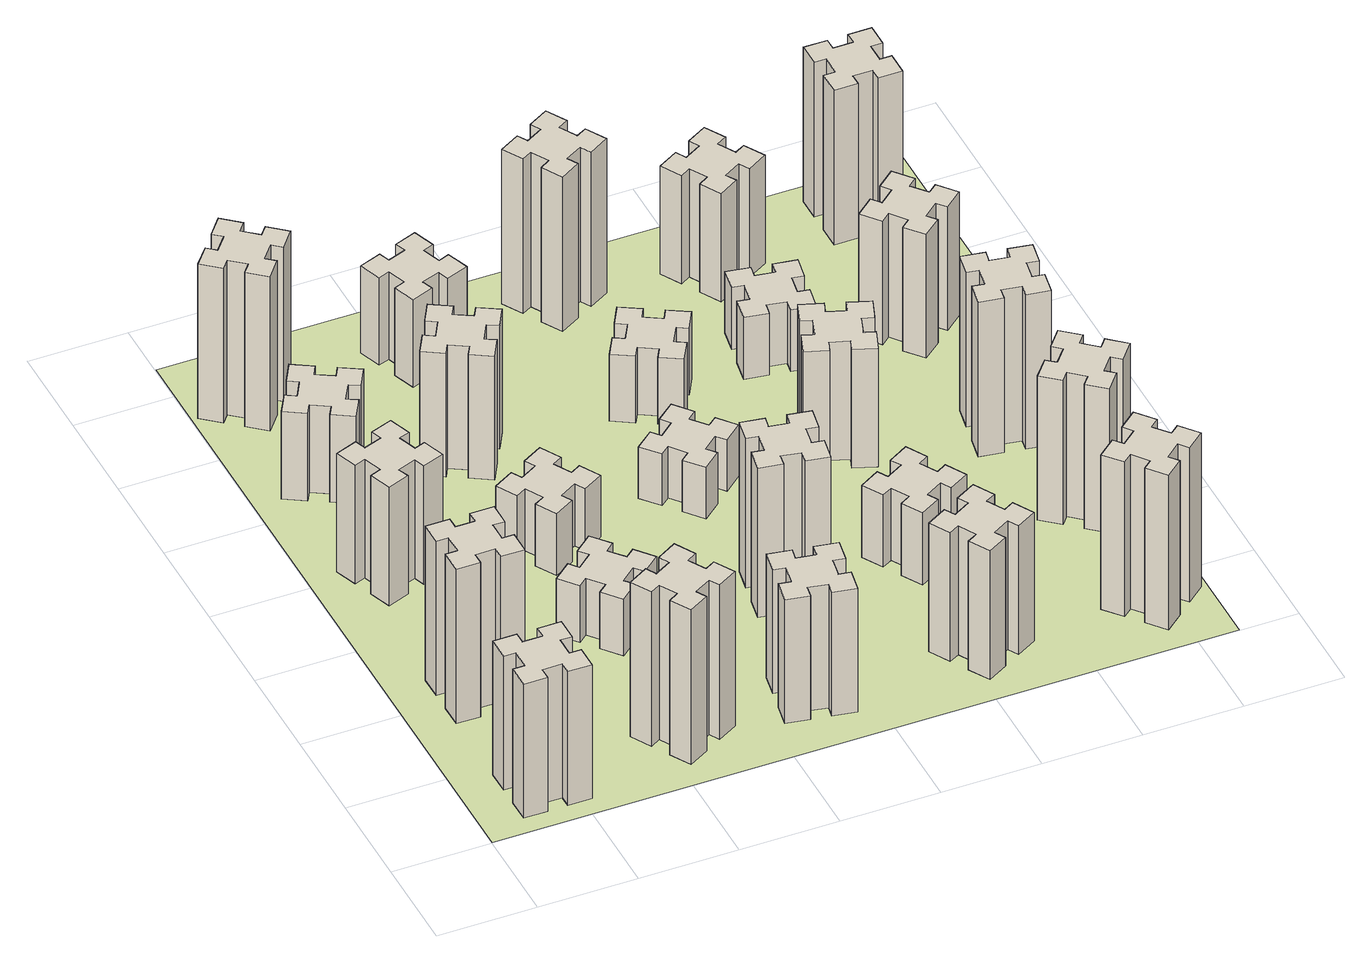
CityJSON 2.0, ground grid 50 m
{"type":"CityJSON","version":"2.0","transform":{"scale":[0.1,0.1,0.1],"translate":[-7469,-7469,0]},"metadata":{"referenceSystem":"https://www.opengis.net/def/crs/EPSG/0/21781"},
"CityObjects":{
"building1":{"type":"Building","attributes":{"class":"1000","function":"1000","usage":"1000","yearOfConstruction":2016,"roofType":"1000","measuredHeight":78,"storeysAboveGround":30,"storeysBelowGround":0},"geometry":[{"type":"Solid","lod":"1","boundaries":[[[[0,1,2,3,4,5,6,7,8,9,10,11,12,13,14,15,16,17,18,19]],[[17,16,20,21]],[[16,15,22,20]],[[15,14,23,22]],[[14,13,24,23]],[[13,12,25,24]],[[12,11,26,25]],[[11,10,27,26]],[[10,9,28,27]],[[9,8,29,28]],[[8,7,30,29]],[[7,6,31,30]],[[6,5,32,31]],[[5,4,33,32]],[[4,3,34,33]],[[3,2,35,34]],[[2,1,36,35]],[[1,0,37,36]],[[0,19,38,37]],[[19,18,39,38]],[[18,17,21,39]],[[24,25,26,27,28,29,30,31,32,33,34,35,36,37,38,39,21,20,22,23]]]]}]},
"building2":{"type":"Building","attributes":{"class":"1000","function":"1000","usage":"1000","yearOfConstruction":2016,"roofType":"1000","measuredHeight":90,"storeysAboveGround":30,"storeysBelowGround":0},"geometry":[{"type":"Solid","lod":"1","boundaries":[[[[40,41,42,43,44,45,46,47,48,49,50,51,52,53,54,55,56,57,58,59]],[[57,56,60,61]],[[56,55,62,60]],[[55,54,63,62]],[[54,53,64,63]],[[53,52,65,64]],[[52,51,66,65]],[[51,50,67,66]],[[50,49,68,67]],[[49,48,69,68]],[[48,47,70,69]],[[47,46,71,70]],[[46,45,72,71]],[[45,44,73,72]],[[44,43,74,73]],[[43,42,75,74]],[[42,41,76,75]],[[41,40,77,76]],[[40,59,78,77]],[[59,58,79,78]],[[58,57,61,79]],[[64,65,66,67,68,69,70,71,72,73,74,75,76,77,78,79,61,60,62,63]]]]}]},
"building3":{"type":"Building","attributes":{"class":"1000","function":"1000","usage":"1000","yearOfConstruction":2016,"roofType":"1000","measuredHeight":69,"storeysAboveGround":30,"storeysBelowGround":0},"geometry":[{"type":"Solid","lod":"1","boundaries":[[[[80,81,82,83,84,85,86,87,88,89,90,91,92,93,94,95,96,97,98,99]],[[97,96,100,101]],[[96,95,102,100]],[[95,94,103,102]],[[94,93,104,103]],[[93,92,105,104]],[[92,91,106,105]],[[91,90,107,106]],[[90,89,108,107]],[[89,88,109,108]],[[88,87,110,109]],[[87,86,111,110]],[[86,85,112,111]],[[85,84,113,112]],[[84,83,114,113]],[[83,82,115,114]],[[82,81,116,115]],[[81,80,117,116]],[[80,99,118,117]],[[99,98,119,118]],[[98,97,101,119]],[[104,105,106,107,108,109,110,111,112,113,114,115,116,117,118,119,101,100,102,103]]]]}]},
"building4":{"type":"Building","attributes":{"class":"1000","function":"1000","usage":"1000","yearOfConstruction":2016,"roofType":"1000","measuredHeight":51,"storeysAboveGround":30,"storeysBelowGround":0},"geometry":[{"type":"Solid","lod":"1","boundaries":[[[[120,121,122,123,124,125,126,127,128,129,130,131,132,133,134,135,136,137,138,139]],[[137,136,140,141]],[[136,135,142,140]],[[135,134,143,142]],[[134,133,144,143]],[[133,132,145,144]],[[132,131,146,145]],[[131,130,147,146]],[[130,129,148,147]],[[129,128,149,148]],[[128,127,150,149]],[[127,126,151,150]],[[126,125,152,151]],[[125,124,153,152]],[[124,123,154,153]],[[123,122,155,154]],[[122,121,156,155]],[[121,120,157,156]],[[120,139,158,157]],[[139,138,159,158]],[[138,137,141,159]],[[144,145,146,147,148,149,150,151,152,153,154,155,156,157,158,159,141,140,142,143]]]]}]},
"building5":{"type":"Building","attributes":{"class":"1000","function":"1000","usage":"1000","yearOfConstruction":2016,"roofType":"1000","measuredHeight":90,"storeysAboveGround":30,"storeysBelowGround":0},"geometry":[{"type":"Solid","lod":"1","boundaries":[[[[160,161,162,163,164,165,166,167,168,169,170,171,172,173,174,175,176,177,178,179]],[[177,176,180,181]],[[176,175,182,180]],[[175,174,183,182]],[[174,173,184,183]],[[173,172,185,184]],[[172,171,186,185]],[[171,170,187,186]],[[170,169,188,187]],[[169,168,189,188]],[[168,167,190,189]],[[167,166,191,190]],[[166,165,192,191]],[[165,164,193,192]],[[164,163,194,193]],[[163,162,195,194]],[[162,161,196,195]],[[161,160,197,196]],[[160,179,198,197]],[[179,178,199,198]],[[178,177,181,199]],[[184,185,186,187,188,189,190,191,192,193,194,195,196,197,198,199,181,180,182,183]]]]}]},
"building6":{"type":"Building","attributes":{"class":"1000","function":"1000","usage":"1000","yearOfConstruction":2016,"roofType":"1000","measuredHeight":90,"storeysAboveGround":30,"storeysBelowGround":0},"geometry":[{"type":"Solid","lod":"1","boundaries":[[[[200,201,202,203,204,205,206,207,208,209,210,211,212,213,214,215,216,217,218,219]],[[217,216,220,221]],[[216,215,222,220]],[[215,214,223,222]],[[214,213,224,223]],[[213,212,225,224]],[[212,211,226,225]],[[211,210,227,226]],[[210,209,228,227]],[[209,208,229,228]],[[208,207,230,229]],[[207,206,231,230]],[[206,205,232,231]],[[205,204,233,232]],[[204,203,234,233]],[[203,202,235,234]],[[202,201,236,235]],[[201,200,237,236]],[[200,219,238,237]],[[219,218,239,238]],[[218,217,221,239]],[[224,225,226,227,228,229,230,231,232,233,234,235,236,237,238,239,221,220,222,223]]]]}]},
"building7":{"type":"Building","attributes":{"class":"1000","function":"1000","usage":"1000","yearOfConstruction":2016,"roofType":"1000","measuredHeight":33,"storeysAboveGround":30,"storeysBelowGround":0},"geometry":[{"type":"Solid","lod":"1","boundaries":[[[[240,241,242,243,244,245,246,247,248,249,250,251,252,253,254,255,256,257,258,259]],[[257,256,260,261]],[[256,255,262,260]],[[255,254,263,262]],[[254,253,264,263]],[[253,252,265,264]],[[252,251,266,265]],[[251,250,267,266]],[[250,249,268,267]],[[249,248,269,268]],[[248,247,270,269]],[[247,246,271,270]],[[246,245,272,271]],[[245,244,273,272]],[[244,243,274,273]],[[243,242,275,274]],[[242,241,276,275]],[[241,240,277,276]],[[240,259,278,277]],[[259,258,279,278]],[[258,257,261,279]],[[264,265,266,267,268,269,270,271,272,273,274,275,276,277,278,279,261,260,262,263]]]]}]},
"building8":{"type":"Building","attributes":{"class":"1000","function":"1000","usage":"1000","yearOfConstruction":2016,"roofType":"1000","measuredHeight":36,"storeysAboveGround":30,"storeysBelowGround":0},"geometry":[{"type":"Solid","lod":"1","boundaries":[[[[280,281,282,283,284,285,286,287,288,289,290,291,292,293,294,295,296,297,298,299]],[[297,296,300,301]],[[296,295,302,300]],[[295,294,303,302]],[[294,293,304,303]],[[293,292,305,304]],[[292,291,306,305]],[[291,290,307,306]],[[290,289,308,307]],[[289,288,309,308]],[[288,287,310,309]],[[287,286,311,310]],[[286,285,312,311]],[[285,284,313,312]],[[284,283,314,313]],[[283,282,315,314]],[[282,281,316,315]],[[281,280,317,316]],[[280,299,318,317]],[[299,298,319,318]],[[298,297,301,319]],[[304,305,306,307,308,309,310,311,312,313,314,315,316,317,318,319,301,300,302,303]]]]}]},
"building9":{"type":"Building","attributes":{"class":"1000","function":"1000","usage":"1000","yearOfConstruction":2016,"roofType":"1000","measuredHeight":72,"storeysAboveGround":30,"storeysBelowGround":0},"geometry":[{"type":"Solid","lod":"1","boundaries":[[[[320,321,322,323,324,325,326,327,328,329,330,331,332,333,334,335,336,337,338,339]],[[337,336,340,341]],[[336,335,342,340]],[[335,334,343,342]],[[334,333,344,343]],[[333,332,345,344]],[[332,331,346,345]],[[331,330,347,346]],[[330,329,348,347]],[[329,328,349,348]],[[328,327,350,349]],[[327,326,351,350]],[[326,325,352,351]],[[325,324,353,352]],[[324,323,354,353]],[[323,322,355,354]],[[322,321,356,355]],[[321,320,357,356]],[[320,339,358,357]],[[339,338,359,358]],[[338,337,341,359]],[[344,345,346,347,348,349,350,351,352,353,354,355,356,357,358,359,341,340,342,343]]]]}]},
"building10":{"type":"Building","attributes":{"class":"1000","function":"1000","usage":"1000","yearOfConstruction":2016,"roofType":"1000","measuredHeight":72,"storeysAboveGround":30,"storeysBelowGround":0},"geometry":[{"type":"Solid","lod":"1","boundaries":[[[[360,361,362,363,364,365,366,367,368,369,370,371,372,373,374,375,376,377,378,379]],[[377,376,380,381]],[[376,375,382,380]],[[375,374,383,382]],[[374,373,384,383]],[[373,372,385,384]],[[372,371,386,385]],[[371,370,387,386]],[[370,369,388,387]],[[369,368,389,388]],[[368,367,390,389]],[[367,366,391,390]],[[366,365,392,391]],[[365,364,393,392]],[[364,363,394,393]],[[363,362,395,394]],[[362,361,396,395]],[[361,360,397,396]],[[360,379,398,397]],[[379,378,399,398]],[[378,377,381,399]],[[384,385,386,387,388,389,390,391,392,393,394,395,396,397,398,399,381,380,382,383]]]]}]},
"building11":{"type":"Building","attributes":{"class":"1000","function":"1000","usage":"1000","yearOfConstruction":2016,"roofType":"1000","measuredHeight":51,"storeysAboveGround":30,"storeysBelowGround":0},"geometry":[{"type":"Solid","lod":"1","boundaries":[[[[400,401,402,403,404,405,406,407,408,409,410,411,412,413,414,415,416,417,418,419]],[[417,416,420,421]],[[416,415,422,420]],[[415,414,423,422]],[[414,413,424,423]],[[413,412,425,424]],[[412,411,426,425]],[[411,410,427,426]],[[410,409,428,427]],[[409,408,429,428]],[[408,407,430,429]],[[407,406,431,430]],[[406,405,432,431]],[[405,404,433,432]],[[404,403,434,433]],[[403,402,435,434]],[[402,401,436,435]],[[401,400,437,436]],[[400,419,438,437]],[[419,418,439,438]],[[418,417,421,439]],[[424,425,426,427,428,429,430,431,432,433,434,435,436,437,438,439,421,420,422,423]]]]}]},
"building12":{"type":"Building","attributes":{"class":"1000","function":"1000","usage":"1000","yearOfConstruction":2016,"roofType":"1000","measuredHeight":87,"storeysAboveGround":30,"storeysBelowGround":0},"geometry":[{"type":"Solid","lod":"1","boundaries":[[[[440,441,442,443,444,445,446,447,448,449,450,451,452,453,454,455,456,457,458,459]],[[457,456,460,461]],[[456,455,462,460]],[[455,454,463,462]],[[454,453,464,463]],[[453,452,465,464]],[[452,451,466,465]],[[451,450,467,466]],[[450,449,468,467]],[[449,448,469,468]],[[448,447,470,469]],[[447,446,471,470]],[[446,445,472,471]],[[445,444,473,472]],[[444,443,474,473]],[[443,442,475,474]],[[442,441,476,475]],[[441,440,477,476]],[[440,459,478,477]],[[459,458,479,478]],[[458,457,461,479]],[[464,465,466,467,468,469,470,471,472,473,474,475,476,477,478,479,461,460,462,463]]]]}]},
"building13":{"type":"Building","attributes":{"class":"1000","function":"1000","usage":"1000","yearOfConstruction":2016,"roofType":"1000","measuredHeight":30,"storeysAboveGround":30,"storeysBelowGround":0},"geometry":[{"type":"Solid","lod":"1","boundaries":[[[[480,481,482,483,484,485,486,487,488,489,490,491,492,493,494,495,496,497,498,499]],[[497,496,500,501]],[[496,495,502,500]],[[495,494,503,502]],[[494,493,504,503]],[[493,492,505,504]],[[492,491,506,505]],[[491,490,507,506]],[[490,489,508,507]],[[489,488,509,508]],[[488,487,510,509]],[[487,486,511,510]],[[486,485,512,511]],[[485,484,513,512]],[[484,483,514,513]],[[483,482,515,514]],[[482,481,516,515]],[[481,480,517,516]],[[480,499,518,517]],[[499,498,519,518]],[[498,497,501,519]],[[504,505,506,507,508,509,510,511,512,513,514,515,516,517,518,519,501,500,502,503]]]]}]},
"building14":{"type":"Building","attributes":{"class":"1000","function":"1000","usage":"1000","yearOfConstruction":2016,"roofType":"1000","measuredHeight":75,"storeysAboveGround":30,"storeysBelowGround":0},"geometry":[{"type":"Solid","lod":"1","boundaries":[[[[520,521,522,523,524,525,526,527,528,529,530,531,532,533,534,535,536,537,538,539]],[[537,536,540,541]],[[536,535,542,540]],[[535,534,543,542]],[[534,533,544,543]],[[533,532,545,544]],[[532,531,546,545]],[[531,530,547,546]],[[530,529,548,547]],[[529,528,549,548]],[[528,527,550,549]],[[527,526,551,550]],[[526,525,552,551]],[[525,524,553,552]],[[524,523,554,553]],[[523,522,555,554]],[[522,521,556,555]],[[521,520,557,556]],[[520,539,558,557]],[[539,538,559,558]],[[538,537,541,559]],[[544,545,546,547,548,549,550,551,552,553,554,555,556,557,558,559,541,540,542,543]]]]}]},
"building15":{"type":"Building","attributes":{"class":"1000","function":"1000","usage":"1000","yearOfConstruction":2016,"roofType":"1000","measuredHeight":39,"storeysAboveGround":30,"storeysBelowGround":0},"geometry":[{"type":"Solid","lod":"1","boundaries":[[[[560,561,562,563,564,565,566,567,568,569,570,571,572,573,574,575,576,577,578,579]],[[577,576,580,581]],[[576,575,582,580]],[[575,574,583,582]],[[574,573,584,583]],[[573,572,585,584]],[[572,571,586,585]],[[571,570,587,586]],[[570,569,588,587]],[[569,568,589,588]],[[568,567,590,589]],[[567,566,591,590]],[[566,565,592,591]],[[565,564,593,592]],[[564,563,594,593]],[[563,562,595,594]],[[562,561,596,595]],[[561,560,597,596]],[[560,579,598,597]],[[579,578,599,598]],[[578,577,581,599]],[[584,585,586,587,588,589,590,591,592,593,594,595,596,597,598,599,581,580,582,583]]]]}]},
"building16":{"type":"Building","attributes":{"class":"1000","function":"1000","usage":"1000","yearOfConstruction":2016,"roofType":"1000","measuredHeight":90,"storeysAboveGround":30,"storeysBelowGround":0},"geometry":[{"type":"Solid","lod":"1","boundaries":[[[[600,601,602,603,604,605,606,607,608,609,610,611,612,613,614,615,616,617,618,619]],[[617,616,620,621]],[[616,615,622,620]],[[615,614,623,622]],[[614,613,624,623]],[[613,612,625,624]],[[612,611,626,625]],[[611,610,627,626]],[[610,609,628,627]],[[609,608,629,628]],[[608,607,630,629]],[[607,606,631,630]],[[606,605,632,631]],[[605,604,633,632]],[[604,603,634,633]],[[603,602,635,634]],[[602,601,636,635]],[[601,600,637,636]],[[600,619,638,637]],[[619,618,639,638]],[[618,617,621,639]],[[624,625,626,627,628,629,630,631,632,633,634,635,636,637,638,639,621,620,622,623]]]]}]},
"building17":{"type":"Building","attributes":{"class":"1000","function":"1000","usage":"1000","yearOfConstruction":2016,"roofType":"1000","measuredHeight":42,"storeysAboveGround":30,"storeysBelowGround":0},"geometry":[{"type":"Solid","lod":"1","boundaries":[[[[640,641,642,643,644,645,646,647,648,649,650,651,652,653,654,655,656,657,658,659]],[[657,656,660,661]],[[656,655,662,660]],[[655,654,663,662]],[[654,653,664,663]],[[653,652,665,664]],[[652,651,666,665]],[[651,650,667,666]],[[650,649,668,667]],[[649,648,669,668]],[[648,647,670,669]],[[647,646,671,670]],[[646,645,672,671]],[[645,644,673,672]],[[644,643,674,673]],[[643,642,675,674]],[[642,641,676,675]],[[641,640,677,676]],[[640,659,678,677]],[[659,658,679,678]],[[658,657,661,679]],[[664,665,666,667,668,669,670,671,672,673,674,675,676,677,678,679,661,660,662,663]]]]}]},
"building18":{"type":"Building","attributes":{"class":"1000","function":"1000","usage":"1000","yearOfConstruction":2016,"roofType":"1000","measuredHeight":69,"storeysAboveGround":30,"storeysBelowGround":0},"geometry":[{"type":"Solid","lod":"1","boundaries":[[[[680,681,682,683,684,685,686,687,688,689,690,691,692,693,694,695,696,697,698,699]],[[697,696,700,701]],[[696,695,702,700]],[[695,694,703,702]],[[694,693,704,703]],[[693,692,705,704]],[[692,691,706,705]],[[691,690,707,706]],[[690,689,708,707]],[[689,688,709,708]],[[688,687,710,709]],[[687,686,711,710]],[[686,685,712,711]],[[685,684,713,712]],[[684,683,714,713]],[[683,682,715,714]],[[682,681,716,715]],[[681,680,717,716]],[[680,699,718,717]],[[699,698,719,718]],[[698,697,701,719]],[[704,705,706,707,708,709,710,711,712,713,714,715,716,717,718,719,701,700,702,703]]]]}]},
"building19":{"type":"Building","attributes":{"class":"1000","function":"1000","usage":"1000","yearOfConstruction":2016,"roofType":"1000","measuredHeight":36,"storeysAboveGround":30,"storeysBelowGround":0},"geometry":[{"type":"Solid","lod":"1","boundaries":[[[[720,721,722,723,724,725,726,727,728,729,730,731,732,733,734,735,736,737,738,739]],[[737,736,740,741]],[[736,735,742,740]],[[735,734,743,742]],[[734,733,744,743]],[[733,732,745,744]],[[732,731,746,745]],[[731,730,747,746]],[[730,729,748,747]],[[729,728,749,748]],[[728,727,750,749]],[[727,726,751,750]],[[726,725,752,751]],[[725,724,753,752]],[[724,723,754,753]],[[723,722,755,754]],[[722,721,756,755]],[[721,720,757,756]],[[720,739,758,757]],[[739,738,759,758]],[[738,737,741,759]],[[744,745,746,747,748,749,750,751,752,753,754,755,756,757,758,759,741,740,742,743]]]]}]},
"building20":{"type":"Building","attributes":{"class":"1000","function":"1000","usage":"1000","yearOfConstruction":2016,"roofType":"1000","measuredHeight":90,"storeysAboveGround":30,"storeysBelowGround":0},"geometry":[{"type":"Solid","lod":"1","boundaries":[[[[760,761,762,763,764,765,766,767,768,769,770,771,772,773,774,775,776,777,778,779]],[[777,776,780,781]],[[776,775,782,780]],[[775,774,783,782]],[[774,773,784,783]],[[773,772,785,784]],[[772,771,786,785]],[[771,770,787,786]],[[770,769,788,787]],[[769,768,789,788]],[[768,767,790,789]],[[767,766,791,790]],[[766,765,792,791]],[[765,764,793,792]],[[764,763,794,793]],[[763,762,795,794]],[[762,761,796,795]],[[761,760,797,796]],[[760,779,798,797]],[[779,778,799,798]],[[778,777,781,799]],[[784,785,786,787,788,789,790,791,792,793,794,795,796,797,798,799,781,780,782,783]]]]}]},
"building21":{"type":"Building","attributes":{"class":"1000","function":"1000","usage":"1000","yearOfConstruction":2016,"roofType":"1000","measuredHeight":63,"storeysAboveGround":30,"storeysBelowGround":0},"geometry":[{"type":"Solid","lod":"1","boundaries":[[[[800,801,802,803,804,805,806,807,808,809,810,811,812,813,814,815,816,817,818,819]],[[817,816,820,821]],[[816,815,822,820]],[[815,814,823,822]],[[814,813,824,823]],[[813,812,825,824]],[[812,811,826,825]],[[811,810,827,826]],[[810,809,828,827]],[[809,808,829,828]],[[808,807,830,829]],[[807,806,831,830]],[[806,805,832,831]],[[805,804,833,832]],[[804,803,834,833]],[[803,802,835,834]],[[802,801,836,835]],[[801,800,837,836]],[[800,819,838,837]],[[819,818,839,838]],[[818,817,821,839]],[[824,825,826,827,828,829,830,831,832,833,834,835,836,837,838,839,821,820,822,823]]]]}]},
"building22":{"type":"Building","attributes":{"class":"1000","function":"1000","usage":"1000","yearOfConstruction":2016,"roofType":"1000","measuredHeight":84,"storeysAboveGround":30,"storeysBelowGround":0},"geometry":[{"type":"Solid","lod":"1","boundaries":[[[[840,841,842,843,844,845,846,847,848,849,850,851,852,853,854,855,856,857,858,859]],[[857,856,860,861]],[[856,855,862,860]],[[855,854,863,862]],[[854,853,864,863]],[[853,852,865,864]],[[852,851,866,865]],[[851,850,867,866]],[[850,849,868,867]],[[849,848,869,868]],[[848,847,870,869]],[[847,846,871,870]],[[846,845,872,871]],[[845,844,873,872]],[[844,843,874,873]],[[843,842,875,874]],[[842,841,876,875]],[[841,840,877,876]],[[840,859,878,877]],[[859,858,879,878]],[[858,857,861,879]],[[864,865,866,867,868,869,870,871,872,873,874,875,876,877,878,879,861,860,862,863]]]]}]},
"building23":{"type":"Building","attributes":{"class":"1000","function":"1000","usage":"1000","yearOfConstruction":2016,"roofType":"1000","measuredHeight":90,"storeysAboveGround":30,"storeysBelowGround":0},"geometry":[{"type":"Solid","lod":"1","boundaries":[[[[880,881,882,883,884,885,886,887,888,889,890,891,892,893,894,895,896,897,898,899]],[[897,896,900,901]],[[896,895,902,900]],[[895,894,903,902]],[[894,893,904,903]],[[893,892,905,904]],[[892,891,906,905]],[[891,890,907,906]],[[890,889,908,907]],[[889,888,909,908]],[[888,887,910,909]],[[887,886,911,910]],[[886,885,912,911]],[[885,884,913,912]],[[884,883,914,913]],[[883,882,915,914]],[[882,881,916,915]],[[881,880,917,916]],[[880,899,918,917]],[[899,898,919,918]],[[898,897,901,919]],[[904,905,906,907,908,909,910,911,912,913,914,915,916,917,918,919,901,900,902,903]]]]}]},
"building24":{"type":"Building","attributes":{"class":"1000","function":"1000","usage":"1000","yearOfConstruction":2016,"roofType":"1000","measuredHeight":72,"storeysAboveGround":30,"storeysBelowGround":0},"geometry":[{"type":"Solid","lod":"1","boundaries":[[[[920,921,922,923,924,925,926,927,928,929,930,931,932,933,934,935,936,937,938,939]],[[937,936,940,941]],[[936,935,942,940]],[[935,934,943,942]],[[934,933,944,943]],[[933,932,945,944]],[[932,931,946,945]],[[931,930,947,946]],[[930,929,948,947]],[[929,928,949,948]],[[928,927,950,949]],[[927,926,951,950]],[[926,925,952,951]],[[925,924,953,952]],[[924,923,954,953]],[[923,922,955,954]],[[922,921,956,955]],[[921,920,957,956]],[[920,939,958,957]],[[939,938,959,958]],[[938,937,941,959]],[[944,945,946,947,948,949,950,951,952,953,954,955,956,957,958,959,941,940,942,943]]]]}]},
"building25":{"type":"Building","attributes":{"class":"1000","function":"1000","usage":"1000","yearOfConstruction":2016,"roofType":"1000","measuredHeight":90,"storeysAboveGround":30,"storeysBelowGround":0},"geometry":[{"type":"Solid","lod":"1","boundaries":[[[[960,961,962,963,964,965,966,967,968,969,970,971,972,973,974,975,976,977,978,979]],[[977,976,980,981]],[[976,975,982,980]],[[975,974,983,982]],[[974,973,984,983]],[[973,972,985,984]],[[972,971,986,985]],[[971,970,987,986]],[[970,969,988,987]],[[969,968,989,988]],[[968,967,990,989]],[[967,966,991,990]],[[966,965,992,991]],[[965,964,993,992]],[[964,963,994,993]],[[963,962,995,994]],[[962,961,996,995]],[[961,960,997,996]],[[960,979,998,997]],[[979,978,999,998]],[[978,977,981,999]],[[984,985,986,987,988,989,990,991,992,993,994,995,996,997,998,999,981,980,982,983]]]]}]},
"landuse1":{"type":"LandUse","attributes":{"name":"plot1","function":"1010"},"geometry":[{"type":"MultiSurface","lod":"1","boundaries":[[[1000,1001,1002,1003]]]}]}
},
"vertices":[
[265,325,0],[265,225,0],[205,225,0],[205,105,0],[325,105,0],[325,165,0],[425,165,0],[425,105,0],[545,105,0],[545,225,0],[485,225,0],[485,325,0],[545,325,0],[545,445,0],[425,445,0],[425,385,0],[325,385,0],[325,445,0],[205,445,0],[205,325,0],[325,385,780],[325,445,780],[425,385,780],[425,445,780],[545,445,780],[545,325,780],[485,325,780],[485,225,780],[545,225,780],[545,105,780],[425,105,780],[425,165,780],[325,165,780],[325,105,780],[205,105,780],[205,225,780],[265,225,780],[265,325,780],[205,325,780],[205,445,780],
[265,1065,0],[265,965,0],[205,965,0],[205,845,0],[325,845,0],[325,905,0],[425,905,0],[425,845,0],[545,845,0],[545,965,0],[485,965,0],[485,1065,0],[545,1065,0],[545,1185,0],[425,1185,0],[425,1125,0],[325,1125,0],[325,1185,0],[205,1185,0],[205,1065,0],[325,1125,900],[325,1185,900],[425,1125,900],[425,1185,900],[545,1185,900],[545,1065,900],[485,1065,900],[485,965,900],[545,965,900],[545,845,900],[425,845,900],[425,905,900],[325,905,900],[325,845,900],[205,845,900],[205,965,900],[265,965,900],[265,1065,900],[205,1065,900],[205,1185,900],
[366,1835,0],[460,1869,0],[480,1813,0],[593,1854,0],[552,1967,0],[496,1946,0],[462,2040,0],[518,2060,0],[477,2173,0],[364,2132,0],[385,2076,0],[291,2042,0],[270,2098,0],[157,2057,0],[199,1944,0],[255,1965,0],[289,1871,0],[233,1850,0],[274,1737,0],[387,1779,0],[289,1871,690],[233,1850,690],[255,1965,690],[199,1944,690],[157,2057,690],[270,2098,690],[291,2042,690],[385,2076,690],[364,2132,690],[477,2173,690],[518,2060,690],[462,2040,690],[496,1946,690],[552,1967,690],[593,1854,690],[480,1813,690],[460,1869,690],[366,1835,690],[387,1779,690],[274,1737,690],
[446,2597,0],[496,2684,0],[548,2654,0],[608,2758,0],[504,2818,0],[474,2766,0],[387,2816,0],[417,2868,0],[313,2928,0],[253,2824,0],[305,2794,0],[255,2707,0],[203,2737,0],[143,2633,0],[247,2573,0],[277,2625,0],[364,2575,0],[334,2523,0],[438,2463,0],[498,2567,0],[364,2575,510],[334,2523,510],[277,2625,510],[247,2573,510],[143,2633,510],[203,2737,510],[255,2707,510],[305,2794,510],[253,2824,510],[313,2928,510],[417,2868,510],[387,2816,510],[474,2766,510],[504,2818,510],[608,2758,510],[548,2654,510],[496,2684,510],[446,2597,510],[498,2567,510],[438,2463,510],
[1127,255,0],[1214,305,0],[1244,253,0],[1348,313,0],[1288,417,0],[1236,387,0],[1186,474,0],[1238,504,0],[1178,608,0],[1074,548,0],[1104,496,0],[1017,446,0],[987,498,0],[883,438,0],[943,334,0],[995,364,0],[1045,277,0],[993,247,0],[1053,143,0],[1157,203,0],[1045,277,900],[993,247,900],[995,364,900],[943,334,900],[883,438,900],[987,498,900],[1017,446,900],[1104,496,900],[1074,548,900],[1178,608,900],[1238,504,900],[1186,474,900],[1236,387,900],[1288,417,900],[1348,313,900],[1244,253,900],[1214,305,900],[1127,255,900],[1157,203,900],[1053,143,900],
[384,3387,0],[308,3452,0],[346,3498,0],[254,3575,0],[177,3483,0],[223,3444,0],[159,3368,0],[113,3406,0],[36,3314,0],[128,3237,0],[166,3283,0],[243,3219,0],[204,3173,0],[296,3096,0],[373,3188,0],[327,3226,0],[392,3303,0],[438,3264,0],[515,3356,0],[423,3433,0],[392,3303,900],[438,3264,900],[327,3226,900],[373,3188,900],[296,3096,900],[204,3173,900],[243,3219,900],[166,3283,900],[128,3237,900],[36,3314,900],[113,3406,900],[159,3368,900],[223,3444,900],[177,3483,900],[254,3575,900],[346,3498,900],[308,3452,900],[384,3387,900],[423,3433,900],[515,3356,900],
[1083,1332,0],[1006,1267,0],[968,1313,0],[876,1236,0],[953,1144,0],[999,1183,0],[1063,1106,0],[1017,1068,0],[1094,976,0],[1186,1053,0],[1148,1099,0],[1224,1163,0],[1263,1117,0],[1355,1194,0],[1278,1286,0],[1232,1248,0],[1167,1324,0],[1213,1363,0],[1136,1455,0],[1044,1378,0],[1167,1324,330],[1213,1363,330],[1232,1248,330],[1278,1286,330],[1355,1194,330],[1263,1117,330],[1224,1163,330],[1148,1099,330],[1186,1053,330],[1094,976,330],[1017,1068,330],[1063,1106,330],[999,1183,330],[953,1144,330],[876,1236,330],[968,1313,330],[1006,1267,330],[1083,1332,330],[1044,1378,330],[1136,1455,330],
[995,1844,0],[1045,1757,0],[993,1727,0],[1053,1623,0],[1157,1683,0],[1127,1735,0],[1214,1785,0],[1244,1733,0],[1348,1793,0],[1288,1897,0],[1236,1867,0],[1186,1954,0],[1238,1984,0],[1178,2088,0],[1074,2028,0],[1104,1976,0],[1017,1926,0],[987,1978,0],[883,1918,0],[943,1814,0],[1017,1926,360],[987,1978,360],[1104,1976,360],[1074,2028,360],[1178,2088,360],[1238,1984,360],[1186,1954,360],[1236,1867,360],[1288,1897,360],[1348,1793,360],[1244,1733,360],[1214,1785,360],[1127,1735,360],[1157,1683,360],[1053,1623,360],[993,1727,360],[1045,1757,360],[995,1844,360],[943,1814,360],[883,1918,360],
[1114,2666,0],[1027,2716,0],[1057,2768,0],[953,2828,0],[893,2724,0],[945,2694,0],[895,2607,0],[843,2637,0],[783,2533,0],[887,2473,0],[917,2525,0],[1004,2475,0],[974,2423,0],[1078,2363,0],[1138,2467,0],[1086,2497,0],[1136,2584,0],[1188,2554,0],[1248,2658,0],[1144,2718,0],[1136,2584,720],[1188,2554,720],[1086,2497,720],[1138,2467,720],[1078,2363,720],[974,2423,720],[1004,2475,720],[917,2525,720],[887,2473,720],[783,2533,720],[843,2637,720],[895,2607,720],[945,2694,720],[893,2724,720],[953,2828,720],[1057,2768,720],[1027,2716,720],[1114,2666,720],[1144,2718,720],[1248,2658,720],
[1855,307,0],[1872,405,0],[1931,395,0],[1952,513,0],[1834,534,0],[1824,475,0],[1725,492,0],[1736,551,0],[1617,572,0],[1597,454,0],[1656,444,0],[1638,345,0],[1579,356,0],[1558,237,0],[1677,217,0],[1687,276,0],[1785,258,0],[1775,199,0],[1893,178,0],[1914,297,0],[1785,258,720],[1775,199,720],[1687,276,720],[1677,217,720],[1558,237,720],[1579,356,720],[1638,345,720],[1656,444,720],[1597,454,720],[1617,572,720],[1736,551,720],[1725,492,720],[1824,475,720],[1834,534,720],[1952,513,720],[1931,395,720],[1872,405,720],[1855,307,720],[1914,297,720],[1893,178,720],
[1125,3456,0],[1031,3422,0],[1010,3478,0],[897,3437,0],[939,3324,0],[995,3345,0],[1029,3251,0],[973,3230,0],[1014,3117,0],[1127,3159,0],[1106,3215,0],[1200,3249,0],[1220,3193,0],[1333,3234,0],[1292,3347,0],[1236,3326,0],[1202,3420,0],[1258,3440,0],[1217,3553,0],[1104,3512,0],[1202,3420,510],[1258,3440,510],[1236,3326,510],[1292,3347,510],[1333,3234,510],[1220,3193,510],[1200,3249,510],[1106,3215,510],[1127,3159,510],[1014,3117,510],[973,3230,510],[1029,3251,510],[995,3345,510],[939,3324,510],[897,3437,510],[1010,3478,510],[1031,3422,510],[1125,3456,510],[1104,3512,510],[1217,3553,510],
[2055,1047,0],[2072,1145,0],[2131,1135,0],[2152,1253,0],[2034,1274,0],[2024,1215,0],[1925,1232,0],[1936,1291,0],[1817,1312,0],[1797,1194,0],[1856,1184,0],[1838,1085,0],[1779,1096,0],[1758,977,0],[1877,957,0],[1887,1016,0],[1985,998,0],[1975,939,0],[2093,918,0],[2114,1037,0],[1985,998,870],[1975,939,870],[1887,1016,870],[1877,957,870],[1758,977,870],[1779,1096,870],[1838,1085,870],[1856,1184,870],[1797,1194,870],[1817,1312,870],[1936,1291,870],[1925,1232,870],[2024,1215,870],[2034,1274,870],[2152,1253,870],[2131,1135,870],[2072,1145,870],[2055,1047,870],[2114,1037,870],[2093,918,870],
[1972,1988,0],[1907,2064,0],[1953,2103,0],[1876,2195,0],[1784,2118,0],[1823,2072,0],[1746,2007,0],[1708,2053,0],[1616,1976,0],[1693,1884,0],[1739,1923,0],[1803,1846,0],[1757,1808,0],[1834,1716,0],[1926,1793,0],[1888,1839,0],[1964,1903,0],[2003,1857,0],[2095,1934,0],[2018,2026,0],[1964,1903,300],[2003,1857,300],[1888,1839,300],[1926,1793,300],[1834,1716,300],[1757,1808,300],[1803,1846,300],[1739,1923,300],[1693,1884,300],[1616,1976,300],[1708,2053,300],[1746,2007,300],[1823,2072,300],[1784,2118,300],[1876,2195,300],[1953,2103,300],[1907,2064,300],[1972,1988,300],[2018,2026,300],[2095,1934,300],
[2475,364,0],[2525,277,0],[2473,247,0],[2533,143,0],[2637,203,0],[2607,255,0],[2694,305,0],[2724,253,0],[2828,313,0],[2768,417,0],[2716,387,0],[2666,474,0],[2718,504,0],[2658,608,0],[2554,548,0],[2584,496,0],[2497,446,0],[2467,498,0],[2363,438,0],[2423,334,0],[2497,446,750],[2467,498,750],[2584,496,750],[2554,548,750],[2658,608,750],[2718,504,750],[2666,474,750],[2716,387,750],[2768,417,750],[2828,313,750],[2724,253,750],[2694,305,750],[2607,255,750],[2637,203,750],[2533,143,750],[2473,247,750],[2525,277,750],[2475,364,750],[2423,334,750],[2363,438,750],
[2026,2497,0],[2076,2584,0],[2128,2554,0],[2188,2658,0],[2084,2718,0],[2054,2666,0],[1967,2716,0],[1997,2768,0],[1893,2828,0],[1833,2724,0],[1885,2694,0],[1835,2607,0],[1783,2637,0],[1723,2533,0],[1827,2473,0],[1857,2525,0],[1944,2475,0],[1914,2423,0],[2018,2363,0],[2078,2467,0],[1944,2475,390],[1914,2423,390],[1857,2525,390],[1827,2473,390],[1723,2533,390],[1783,2637,390],[1835,2607,390],[1885,2694,390],[1833,2724,390],[1893,2828,390],[1997,2768,390],[1967,2716,390],[2054,2666,390],[2084,2718,390],[2188,2658,390],[2128,2554,390],[2076,2584,390],[2026,2497,390],[2078,2467,390],[2018,2363,390],
[1844,3556,0],[1757,3506,0],[1727,3558,0],[1623,3498,0],[1683,3394,0],[1735,3424,0],[1785,3337,0],[1733,3307,0],[1793,3203,0],[1897,3263,0],[1867,3315,0],[1954,3365,0],[1984,3313,0],[2088,3373,0],[2028,3477,0],[1976,3447,0],[1926,3534,0],[1978,3564,0],[1918,3668,0],[1814,3608,0],[1926,3534,900],[1978,3564,900],[1976,3447,900],[2028,3477,900],[2088,3373,900],[1984,3313,900],[1954,3365,900],[1867,3315,900],[1897,3263,900],[1793,3203,900],[1733,3307,900],[1785,3337,900],[1735,3424,900],[1683,3394,900],[1623,3498,900],[1727,3558,900],[1757,3506,900],[1844,3556,900],[1814,3608,900],[1918,3668,900],
[2716,1127,0],[2666,1214,0],[2718,1244,0],[2658,1348,0],[2554,1288,0],[2584,1236,0],[2497,1186,0],[2467,1238,0],[2363,1178,0],[2423,1074,0],[2475,1104,0],[2525,1017,0],[2473,987,0],[2533,883,0],[2637,943,0],[2607,995,0],[2694,1045,0],[2724,993,0],[2828,1053,0],[2768,1157,0],[2694,1045,420],[2724,993,420],[2607,995,420],[2637,943,420],[2533,883,420],[2473,987,420],[2525,1017,420],[2475,1104,420],[2423,1074,420],[2363,1178,420],[2467,1238,420],[2497,1186,420],[2584,1236,420],[2554,1288,420],[2658,1348,420],[2718,1244,420],[2666,1214,420],[2716,1127,420],[2768,1157,420],[2828,1053,420],
[2682,1871,0],[2716,1965,0],[2772,1944,0],[2813,2057,0],[2700,2098,0],[2680,2042,0],[2586,2076,0],[2607,2132,0],[2494,2173,0],[2453,2060,0],[2509,2040,0],[2475,1946,0],[2419,1967,0],[2377,1854,0],[2490,1813,0],[2511,1869,0],[2605,1835,0],[2584,1779,0],[2697,1737,0],[2738,1850,0],[2605,1835,690],[2584,1779,690],[2511,1869,690],[2490,1813,690],[2377,1854,690],[2419,1967,690],[2475,1946,690],[2509,2040,690],[2453,2060,690],[2494,2173,690],[2607,2132,690],[2586,2076,690],[2680,2042,690],[2700,2098,690],[2813,2057,690],[2772,1944,690],[2716,1965,690],[2682,1871,690],[2738,1850,690],[2697,1737,690],
[2664,2795,0],[2565,2812,0],[2576,2871,0],[2457,2892,0],[2437,2774,0],[2496,2764,0],[2478,2665,0],[2419,2676,0],[2398,2557,0],[2517,2537,0],[2527,2596,0],[2625,2578,0],[2615,2519,0],[2733,2498,0],[2754,2617,0],[2695,2627,0],[2712,2725,0],[2771,2715,0],[2792,2833,0],[2674,2854,0],[2712,2725,360],[2771,2715,360],[2695,2627,360],[2754,2617,360],[2733,2498,360],[2615,2519,360],[2625,2578,360],[2527,2596,360],[2517,2537,360],[2398,2557,360],[2419,2676,360],[2478,2665,360],[2496,2764,360],[2437,2774,360],[2457,2892,360],[2576,2871,360],[2565,2812,360],[2664,2795,360],[2674,2854,360],[2792,2833,360],
[3468,259,0],[3544,323,0],[3583,277,0],[3675,354,0],[3598,446,0],[3552,408,0],[3487,484,0],[3533,523,0],[3456,615,0],[3364,538,0],[3403,492,0],[3326,427,0],[3288,473,0],[3196,396,0],[3273,304,0],[3319,343,0],[3383,266,0],[3337,228,0],[3414,136,0],[3506,213,0],[3383,266,900],[3337,228,900],[3319,343,900],[3273,304,900],[3196,396,900],[3288,473,900],[3326,427,900],[3403,492,900],[3364,538,900],[3456,615,900],[3533,523,900],[3487,484,900],[3552,408,900],[3598,446,900],[3675,354,900],[3583,277,900],[3544,323,900],[3468,259,900],[3506,213,900],[3414,136,900],
[2716,3347,0],[2666,3434,0],[2718,3464,0],[2658,3568,0],[2554,3508,0],[2584,3456,0],[2497,3406,0],[2467,3458,0],[2363,3398,0],[2423,3294,0],[2475,3324,0],[2525,3237,0],[2473,3207,0],[2533,3103,0],[2637,3163,0],[2607,3215,0],[2694,3265,0],[2724,3213,0],[2828,3273,0],[2768,3377,0],[2694,3265,630],[2724,3213,630],[2607,3215,630],[2637,3163,630],[2533,3103,630],[2473,3207,630],[2525,3237,630],[2475,3324,630],[2423,3294,630],[2363,3398,630],[2467,3458,630],[2497,3406,630],[2584,3456,630],[2554,3508,630],[2658,3568,630],[2718,3464,630],[2666,3434,630],[2716,3347,630],[2768,3377,630],[2828,3273,630],
[3487,1006,0],[3552,1083,0],[3598,1044,0],[3675,1136,0],[3583,1213,0],[3544,1167,0],[3468,1232,0],[3506,1278,0],[3414,1355,0],[3337,1263,0],[3383,1224,0],[3319,1148,0],[3273,1186,0],[3196,1094,0],[3288,1017,0],[3326,1063,0],[3403,999,0],[3364,953,0],[3456,876,0],[3533,968,0],[3403,999,840],[3364,953,840],[3326,1063,840],[3288,1017,840],[3196,1094,840],[3273,1186,840],[3319,1148,840],[3383,1224,840],[3337,1263,840],[3414,1355,840],[3506,1278,840],[3468,1232,840],[3544,1167,840],[3583,1213,840],[3675,1136,840],[3598,1044,840],[3552,1083,840],[3487,1006,840],[3533,968,840],[3456,876,840],
[3267,1656,0],[3365,1638,0],[3355,1579,0],[3473,1558,0],[3494,1677,0],[3435,1687,0],[3452,1785,0],[3511,1775,0],[3532,1893,0],[3414,1914,0],[3404,1855,0],[3305,1872,0],[3316,1931,0],[3197,1952,0],[3177,1834,0],[3236,1824,0],[3218,1725,0],[3159,1736,0],[3138,1617,0],[3257,1597,0],[3218,1725,900],[3159,1736,900],[3236,1824,900],[3177,1834,900],[3197,1952,900],[3316,1931,900],[3305,1872,900],[3404,1855,900],[3414,1914,900],[3532,1893,900],[3511,1775,900],[3452,1785,900],[3435,1687,900],[3494,1677,900],[3473,1558,900],[3355,1579,900],[3365,1638,900],[3267,1656,900],[3257,1597,900],[3138,1617,900],
[3119,2563,0],[3183,2486,0],[3137,2448,0],[3214,2356,0],[3306,2433,0],[3268,2479,0],[3344,2543,0],[3383,2497,0],[3475,2574,0],[3398,2666,0],[3352,2628,0],[3287,2704,0],[3333,2743,0],[3256,2835,0],[3164,2758,0],[3203,2712,0],[3126,2647,0],[3088,2693,0],[2996,2616,0],[3073,2524,0],[3126,2647,720],[3088,2693,720],[3203,2712,720],[3164,2758,720],[3256,2835,720],[3333,2743,720],[3287,2704,720],[3352,2628,720],[3398,2666,720],[3475,2574,720],[3383,2497,720],[3344,2543,720],[3268,2479,720],[3306,2433,720],[3214,2356,720],[3137,2448,720],[3183,2486,720],[3119,2563,720],[3073,2524,720],[2996,2616,720],
[3285,3325,0],[3385,3325,0],[3385,3265,0],[3505,3265,0],[3505,3385,0],[3445,3385,0],[3445,3485,0],[3505,3485,0],[3505,3605,0],[3385,3605,0],[3385,3545,0],[3285,3545,0],[3285,3605,0],[3165,3605,0],[3165,3485,0],[3225,3485,0],[3225,3385,0],[3165,3385,0],[3165,3265,0],[3285,3265,0],[3225,3385,900],[3165,3385,900],[3225,3485,900],[3165,3485,900],[3165,3605,900],[3285,3605,900],[3285,3545,900],[3385,3545,900],[3385,3605,900],[3505,3605,900],[3505,3485,900],[3445,3485,900],[3445,3385,900],[3505,3385,900],[3505,3265,900],[3385,3265,900],[3385,3325,900],[3285,3325,900],[3285,3265,900],[3165,3265,900],
[5,3705,0],[3705,3705,0],[3705,5,0],[5,5,0]
]}
